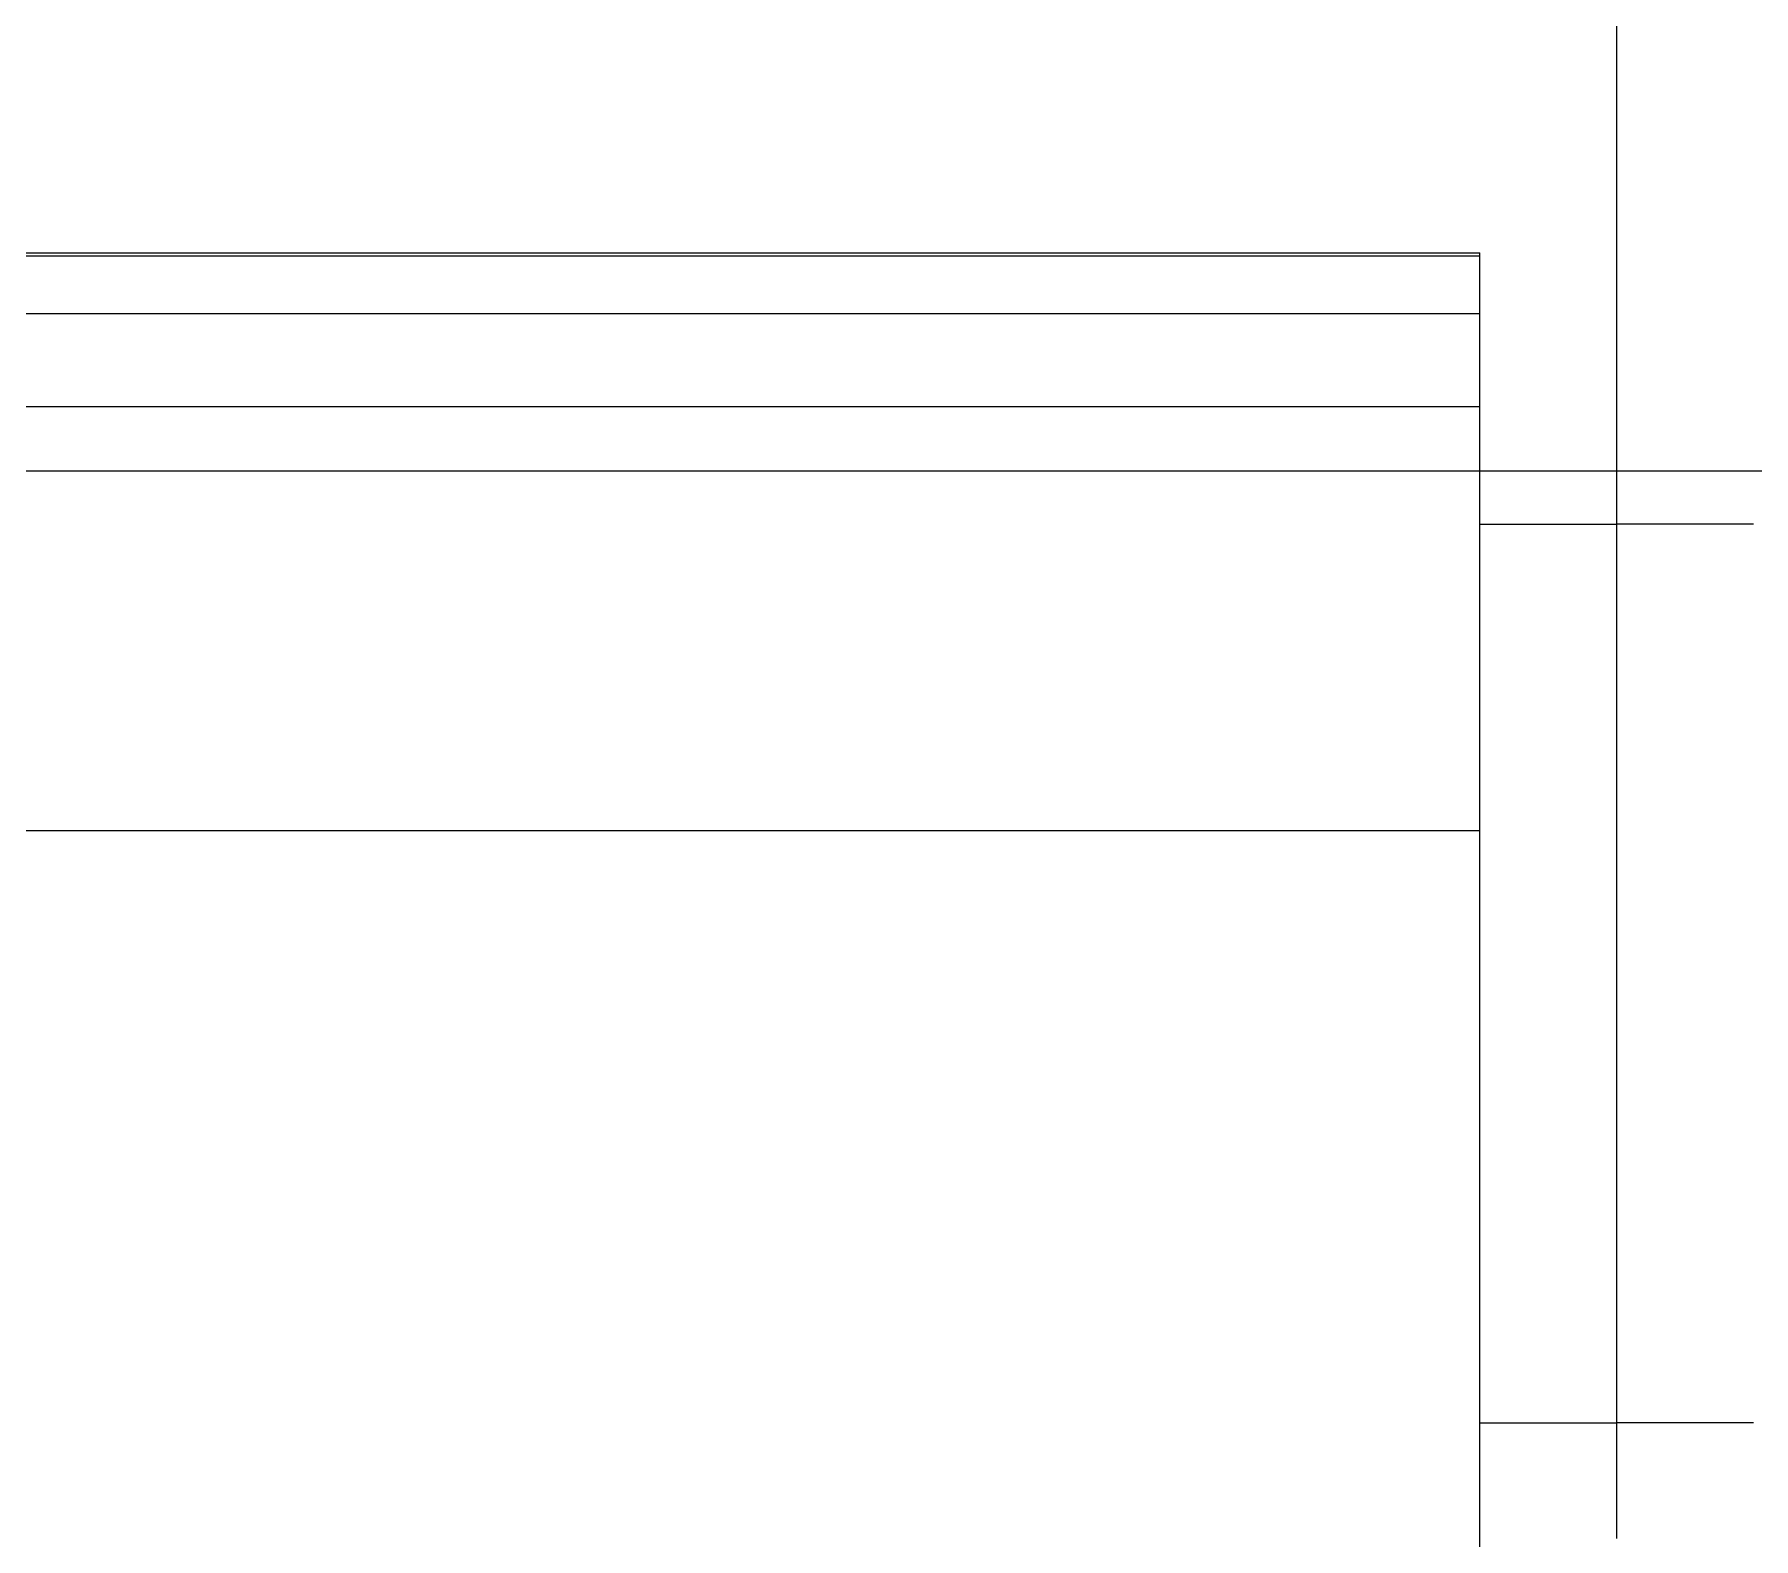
# Model space of a CAD drawing. Header units: millimetres. Extents: x -46169 to 237885, y -84465 to 18123.
# Drawn here: x 117456.6 to 117764.2, y -80473.6 to -80204.5 of the extents above; entities that cross this region are included whole.
import ezdxf

# ---------------------------------------------------------------- set-up
doc = ezdxf.new("R2010")
doc.units = ezdxf.units.MM
doc.header["$MEASUREMENT"] = 0
doc.linetypes.add('Wipeout_Contour', pattern=[1000, 0, -1000])
doc.layers.add('0_Pen_No__85', color=8, linetype='Continuous', lineweight=20)
doc.layers.add('New_A-35-M_FFE_Fixed_Pen_No__1', color=7, linetype='Continuous', lineweight=13)
doc.layers.add('New_A-25-M_Wall_Ext', color=7, linetype='Continuous')
doc.layers.add('New_A-35-M_FFE_Fixed', color=7, linetype='Continuous')

# ---------------------------------------------------------------- blocks, each defined once
blk = doc.blocks.new('Section Elem_2_2', base_point=(64459.15, -84332.61))
at = {"color": 254, "linetype": 'Wipeout_Contour', "lineweight": 0, "ltscale": 863243.063228}
blk.add_wipeout([(116728.38, -78182.61), (116728.38, -79726.43), (121319.73, -79726.43), (121319.73, -80282.61), (121879.36, -80282.61), (121879.36, -78182.61)], dxfattribs=at).dxf.layer = 'New_A-25-M_Wall_Ext'
blk = doc.blocks.new('Section Elem_28_2', base_point=(64459.15, -84332.61))
at = {"color": 254, "linetype": 'Wipeout_Contour', "lineweight": 0, "ltscale": 570005.664236}
blk.add_wipeout([(117764.23, -80249.35), (117739.73, -80249.35), (117739.73, -80263.87), (117764.23, -80263.87)], dxfattribs=at).dxf.layer = 'New_A-35-M_FFE_Fixed'
at = {"color": 254, "linetype": 'Wipeout_Contour', "lineweight": 0, "ltscale": 570107.249229}
blk.add_wipeout([(117739.73, -80311.28), (117764.23, -80311.28), (117764.23, -80292.11), (117739.73, -80292.11)], dxfattribs=at).dxf.layer = 'New_A-35-M_FFE_Fixed'
at = {"color": 254, "linetype": 'Wipeout_Contour', "lineweight": 0, "ltscale": 570241.561125}
blk.add_wipeout([(117739.73, -80371.46), (117764.23, -80371.46), (117764.23, -80351.09), (117739.73, -80351.09)], dxfattribs=at).dxf.layer = 'New_A-35-M_FFE_Fixed'
at = {"color": 254, "linetype": 'Wipeout_Contour', "lineweight": 0, "ltscale": 570333.878383}
blk.add_wipeout([(117739.73, -80412.46), (117764.23, -80412.46), (117764.23, -80391.97), (117739.73, -80391.97)], dxfattribs=at).dxf.layer = 'New_A-35-M_FFE_Fixed'
at = {"color": 254, "linetype": 'Wipeout_Contour', "lineweight": 0, "ltscale": 570487.049717}
blk.add_wipeout([(117739.73, -80466.62), (117739.73, -80473.58), (117764.23, -80473.58), (117764.23, -80466.62)], dxfattribs=at).dxf.layer = 'New_A-35-M_FFE_Fixed'
at = {"color": 254, "linetype": 'Wipeout_Contour', "lineweight": 0, "ltscale": 1141694.472562272}
blk.add_wipeout([(117739.73, -80234.61), (117739.73, -80249.35), (117764.23, -80249.35), (117764.23, -80243.61), (118265.23, -80243.61), (118265.23, -80249.35), (118289.73, -80249.35), (118289.73, -80234.61)], dxfattribs=at).dxf.layer = 'New_A-35-M_FFE_Fixed'
at = {"color": 254, "linetype": 'Wipeout_Contour', "lineweight": 0, "ltscale": 570038.080362}
blk.add_wipeout([(117764.23, -80263.87), (117739.73, -80263.87), (117739.73, -80278.13), (117764.23, -80278.13)], dxfattribs=at).dxf.layer = 'New_A-35-M_FFE_Fixed'
at = {"color": 254, "linetype": 'Wipeout_Contour', "lineweight": 0, "ltscale": 570151.058274}
blk.add_wipeout([(117764.23, -80311.28), (117739.73, -80311.28), (117739.73, -80330.99), (117764.23, -80330.99)], dxfattribs=at).dxf.layer = 'New_A-35-M_FFE_Fixed'
at = {"color": 254, "linetype": 'Wipeout_Contour', "lineweight": 0, "ltscale": 570287.647396}
blk.add_wipeout([(117739.73, -80371.46), (117739.73, -80391.97), (117764.23, -80391.97), (117764.23, -80371.46)], dxfattribs=at).dxf.layer = 'New_A-35-M_FFE_Fixed'
at = {"color": 254, "linetype": 'Wipeout_Contour', "lineweight": 0, "ltscale": 570471.402267}
blk.add_wipeout([(117739.73, -80466.62), (117764.23, -80466.62), (117764.23, -80459.71), (117739.73, -80459.71)], dxfattribs=at).dxf.layer = 'New_A-35-M_FFE_Fixed'
at = {"color": 254, "linetype": 'Wipeout_Contour', "lineweight": 0, "ltscale": 570808.47626}
blk.add_wipeout([(117739.73, -80234.61), (118289.73, -80234.61), (118289.73, -80219.66), (117739.73, -80219.66)], dxfattribs=at).dxf.layer = 'New_A-35-M_FFE_Fixed'
at = {"color": 254, "linetype": 'Wipeout_Contour', "lineweight": 0, "ltscale": 570069.896606}
blk.add_wipeout([(117739.73, -80292.11), (117764.23, -80292.11), (117764.23, -80278.13), (117739.73, -80278.13)], dxfattribs=at).dxf.layer = 'New_A-35-M_FFE_Fixed'
at = {"color": 254, "linetype": 'Wipeout_Contour', "lineweight": 0, "ltscale": 570195.929299}
blk.add_wipeout([(117739.73, -80351.09), (117764.23, -80351.09), (117764.23, -80330.99), (117739.73, -80330.99)], dxfattribs=at).dxf.layer = 'New_A-35-M_FFE_Fixed'
at = {"color": 254, "linetype": 'Wipeout_Contour', "lineweight": 0, "ltscale": 570455.888624}
blk.add_wipeout([(117739.73, -80459.71), (117764.23, -80459.71), (117764.23, -80452.87), (117739.73, -80452.87)], dxfattribs=at).dxf.layer = 'New_A-35-M_FFE_Fixed'
at = {"layer": 'New_A-35-M_FFE_Fixed_Pen_No__1', "linetype": 'Continuous'}
blk.add_line((117764.23, -80292.11), (117739.73, -80292.11), dxfattribs=at)
at = {"color": 254, "linetype": 'Wipeout_Contour', "lineweight": 0, "ltscale": 570774.668329}
blk.add_wipeout([(117739.73, -80219.66), (118289.73, -80219.66), (118289.73, -80204.54), (117739.73, -80204.54)], dxfattribs=at).dxf.layer = 'New_A-35-M_FFE_Fixed'
at = {"color": 254, "linetype": 'Wipeout_Contour', "lineweight": 0, "ltscale": 570425.532536}
blk.add_wipeout([(117739.73, -80452.87), (117764.23, -80452.87), (117764.23, -80432.81), (117739.73, -80432.81)], dxfattribs=at).dxf.layer = 'New_A-35-M_FFE_Fixed'
at = {"layer": 'New_A-35-M_FFE_Fixed_Pen_No__1', "linetype": 'Continuous'}
blk.add_line((117764.23, -80452.87), (117739.73, -80452.87), dxfattribs=at)
at = {"color": 254, "linetype": 'Wipeout_Contour', "lineweight": 0, "ltscale": 570379.943375}
blk.add_wipeout([(117739.73, -80412.46), (117739.73, -80432.81), (117764.23, -80432.81), (117764.23, -80412.46)], dxfattribs=at).dxf.layer = 'New_A-35-M_FFE_Fixed'
blk = doc.blocks.new('Section Elem_29_2', base_point=(64459.15, -84332.61))
at = {"color": 254, "linetype": 'Wipeout_Contour', "lineweight": 0, "ltscale": 568922.229229}
blk.add_wipeout([(117189.73, -80189.27), (117189.73, -80204.54), (117739.73, -80204.54), (117739.73, -80189.27)], dxfattribs=at).dxf.layer = 'New_A-35-M_FFE_Fixed'
at = {"color": 254, "linetype": 'Wipeout_Contour', "lineweight": 0, "ltscale": 569028.115561}
blk.add_wipeout([(117715.23, -80243.61), (117214.23, -80243.61), (117214.23, -80244.13), (117715.23, -80244.13)], dxfattribs=at).dxf.layer = 'New_A-35-M_FFE_Fixed'
at = {"color": 254, "linetype": 'Wipeout_Contour', "lineweight": 0, "ltscale": 569053.086269}
blk.add_wipeout([(117715.23, -80254.45), (117214.23, -80254.45), (117214.23, -80255.42), (117715.23, -80255.42)], dxfattribs=at).dxf.layer = 'New_A-35-M_FFE_Fixed'
at = {"color": 254, "linetype": 'Wipeout_Contour', "lineweight": 0, "ltscale": 569080.412144}
blk.add_wipeout([(117715.23, -80265.7), (117214.23, -80265.7), (117214.23, -80268.38), (117715.23, -80268.38)], dxfattribs=at).dxf.layer = 'New_A-35-M_FFE_Fixed'
at = {"color": 254, "linetype": 'Wipeout_Contour', "lineweight": 0, "ltscale": 854245.128093}
blk.add_wipeout([(117715.23, -80346.96), (117214.23, -80346.96), (117214.23, -80503.33), (117244.23, -80503.33), (117685.23, -80503.33), (117715.23, -80503.33)], dxfattribs=at).dxf.layer = 'New_A-35-M_FFE_Fixed'
at = {"color": 254, "linetype": 'Wipeout_Contour', "lineweight": 0, "ltscale": 569059.358283}
blk.add_wipeout([(117715.23, -80256.82), (117214.23, -80256.82), (117214.23, -80258.61), (117715.23, -80258.61)], dxfattribs=at).dxf.layer = 'New_A-35-M_FFE_Fixed'
at = {"color": 254, "linetype": 'Wipeout_Contour', "lineweight": 0, "ltscale": 569175.167859}
blk.add_wipeout([(117214.23, -80271.08), (117214.23, -80346.96), (117715.23, -80346.96), (117715.23, -80271.08)], dxfattribs=at).dxf.layer = 'New_A-35-M_FFE_Fixed'
at = {"color": 254, "linetype": 'Wipeout_Contour', "lineweight": 0, "ltscale": 570160.617594}
blk.add_wipeout([(117739.73, -80351.09), (117715.23, -80351.09), (117715.23, -80371.46), (117739.73, -80371.46)], dxfattribs=at).dxf.layer = 'New_A-35-M_FFE_Fixed'
at = {"color": 254, "linetype": 'Wipeout_Contour', "lineweight": 0, "ltscale": 570252.947957}
blk.add_wipeout([(117739.73, -80391.97), (117715.23, -80391.97), (117715.23, -80412.46), (117739.73, -80412.46)], dxfattribs=at).dxf.layer = 'New_A-35-M_FFE_Fixed'
at = {"color": 254, "linetype": 'Wipeout_Contour', "lineweight": 0, "ltscale": 570406.14102}
blk.add_wipeout([(117739.73, -80466.62), (117715.23, -80466.62), (117715.23, -80473.58), (117739.73, -80473.58)], dxfattribs=at).dxf.layer = 'New_A-35-M_FFE_Fixed'
at = {"color": 254, "linetype": 'Wipeout_Contour', "lineweight": 0, "ltscale": 569055.754976}
blk.add_wipeout([(117214.23, -80255.42), (117214.23, -80256.82), (117715.23, -80256.82), (117715.23, -80255.42)], dxfattribs=at).dxf.layer = 'New_A-35-M_FFE_Fixed'
at = {"color": 254, "linetype": 'Wipeout_Contour', "lineweight": 0, "ltscale": 569063.779377}
blk.add_wipeout([(117715.23, -80258.61), (117214.23, -80258.61), (117214.23, -80260.74), (117715.23, -80260.74)], dxfattribs=at).dxf.layer = 'New_A-35-M_FFE_Fixed'
at = {"color": 254, "linetype": 'Wipeout_Contour', "lineweight": 0, "ltscale": 569086.479724}
blk.add_wipeout([(117715.23, -80268.38), (117214.23, -80268.38), (117214.23, -80271.08), (117715.23, -80271.08)], dxfattribs=at).dxf.layer = 'New_A-35-M_FFE_Fixed'
at = {"color": 254, "linetype": 'Wipeout_Contour', "lineweight": 0, "ltscale": 570026.286615}
blk.add_wipeout([(117739.73, -80292.11), (117715.23, -80292.11), (117715.23, -80311.28), (117739.73, -80311.28)], dxfattribs=at).dxf.layer = 'New_A-35-M_FFE_Fixed'
at = {"color": 254, "linetype": 'Wipeout_Contour', "lineweight": 0, "ltscale": 570206.710382}
blk.add_wipeout([(117739.73, -80371.46), (117715.23, -80371.46), (117715.23, -80391.97), (117739.73, -80391.97)], dxfattribs=at).dxf.layer = 'New_A-35-M_FFE_Fixed'
at = {"color": 254, "linetype": 'Wipeout_Contour', "lineweight": 0, "ltscale": 570390.491354}
blk.add_wipeout([(117739.73, -80459.71), (117715.23, -80459.71), (117715.23, -80466.62), (117739.73, -80466.62)], dxfattribs=at).dxf.layer = 'New_A-35-M_FFE_Fixed'
at = {"layer": 'New_A-35-M_FFE_Fixed_Pen_No__1', "linetype": 'Continuous'}
for p, q in [((117739.73, -80391.97), (117739.73, -80371.46)), ((117739.73, -80473.58), (117739.73, -80466.62))]:
    blk.add_line(p, q, dxfattribs=at)
at = {"color": 254, "linetype": 'Wipeout_Contour', "lineweight": 0, "ltscale": 569040.351767}
blk.add_wipeout([(117214.23, -80244.13), (117214.23, -80254.45), (117715.23, -80254.45), (117715.23, -80244.13)], dxfattribs=at).dxf.layer = 'New_A-35-M_FFE_Fixed'
at = {"color": 254, "linetype": 'Wipeout_Contour', "lineweight": 0, "ltscale": 569068.874936}
blk.add_wipeout([(117715.23, -80260.74), (117214.23, -80260.74), (117214.23, -80263.13), (117715.23, -80263.13)], dxfattribs=at).dxf.layer = 'New_A-35-M_FFE_Fixed'
at = {"color": 254, "linetype": 'Wipeout_Contour', "lineweight": 0, "ltscale": 570070.101881}
blk.add_wipeout([(117739.73, -80311.28), (117715.23, -80311.28), (117715.23, -80330.99), (117739.73, -80330.99)], dxfattribs=at).dxf.layer = 'New_A-35-M_FFE_Fixed'
at = {"color": 254, "linetype": 'Wipeout_Contour', "lineweight": 0, "ltscale": 570374.975508}
blk.add_wipeout([(117739.73, -80452.87), (117715.23, -80452.87), (117715.23, -80459.71), (117739.73, -80459.71)], dxfattribs=at).dxf.layer = 'New_A-35-M_FFE_Fixed'
at = {"layer": 'New_A-35-M_FFE_Fixed_Pen_No__1', "linetype": 'Continuous'}
blk.add_line((117739.73, -80466.62), (117739.73, -80459.71), dxfattribs=at)
at = {"color": 254, "linetype": 'Wipeout_Contour', "lineweight": 0, "ltscale": 569074.479765}
blk.add_wipeout([(117715.23, -80263.13), (117214.23, -80263.13), (117214.23, -80265.7), (117715.23, -80265.7)], dxfattribs=at).dxf.layer = 'New_A-35-M_FFE_Fixed'
at = {"color": 254, "linetype": 'Wipeout_Contour', "lineweight": 0, "ltscale": 712637.519611}
blk.add_wipeout([(117715.23, -80330.99), (117715.23, -80346.96), (117715.23, -80351.09), (117739.73, -80351.09), (117739.73, -80330.99)], dxfattribs=at).dxf.layer = 'New_A-35-M_FFE_Fixed'
at = {"color": 254, "linetype": 'Wipeout_Contour', "lineweight": 0, "ltscale": 570344.615102}
blk.add_wipeout([(117739.73, -80432.81), (117715.23, -80432.81), (117715.23, -80452.87), (117739.73, -80452.87)], dxfattribs=at).dxf.layer = 'New_A-35-M_FFE_Fixed'
at = {"layer": 'New_A-35-M_FFE_Fixed_Pen_No__1', "linetype": 'Continuous'}
for p, q in [((117739.73, -80330.99), (117739.73, -80311.28)), ((117739.73, -80351.09), (117739.73, -80330.99)), ((117214.23, -80346.96), (117715.23, -80346.96)), ((117739.73, -80371.46), (117739.73, -80351.09)), ((117715.23, -80452.87), (117739.73, -80452.87)), ((117739.73, -80459.71), (117739.73, -80452.87))]:
    blk.add_line(p, q, dxfattribs=at)
at = {"color": 254, "linetype": 'Wipeout_Contour', "lineweight": 0, "ltscale": 712392.198045}
blk.add_wipeout([(117739.73, -80249.35), (117715.23, -80249.35), (117715.23, -80250.05), (117715.23, -80263.87), (117739.73, -80263.87)], dxfattribs=at).dxf.layer = 'New_A-35-M_FFE_Fixed'
at = {"color": 254, "linetype": 'Wipeout_Contour', "lineweight": 0, "ltscale": 570299.019485}
blk.add_wipeout([(117739.73, -80412.46), (117715.23, -80412.46), (117715.23, -80432.81), (117739.73, -80432.81)], dxfattribs=at).dxf.layer = 'New_A-35-M_FFE_Fixed'
at = {"layer": 'New_A-35-M_FFE_Fixed_Pen_No__1', "linetype": 'Continuous'}
for p, q in [((117214.23, -80254.45), (117715.23, -80254.45)), ((117715.23, -80255.42), (117715.23, -80254.45)), ((117715.23, -80256.82), (117715.23, -80255.42)), ((117715.23, -80258.61), (117715.23, -80256.82)), ((117715.23, -80260.74), (117715.23, -80258.61)), ((117715.23, -80503.33), (117715.23, -80346.96)), ((117739.73, -80412.46), (117739.73, -80391.97)), ((117739.73, -80432.81), (117739.73, -80412.46)), ((117739.73, -80452.87), (117739.73, -80432.81))]:
    blk.add_line(p, q, dxfattribs=at)
at = {"color": 254, "linetype": 'Wipeout_Contour', "lineweight": 0, "ltscale": 1422573.1254345}
blk.add_wipeout([(117189.73, -80249.35), (117214.23, -80249.35), (117214.23, -80244.13), (117214.23, -80243.61), (117715.23, -80243.61), (117715.23, -80244.13), (117715.23, -80249.35), (117739.73, -80249.35), (117739.73, -80234.61), (117189.73, -80234.61)], dxfattribs=at).dxf.layer = 'New_A-35-M_FFE_Fixed'
at = {"color": 254, "linetype": 'Wipeout_Contour', "lineweight": 0, "ltscale": 712433.483713}
blk.add_wipeout([(117739.73, -80263.87), (117715.23, -80263.87), (117715.23, -80265.7), (117715.23, -80278.13), (117739.73, -80278.13)], dxfattribs=at).dxf.layer = 'New_A-35-M_FFE_Fixed'
at = {"layer": 'New_A-35-M_FFE_Fixed_Pen_No__1', "linetype": 'Continuous'}
for p, q in [((117214.23, -80243.61), (117715.23, -80243.61)), ((117715.23, -80244.13), (117715.23, -80243.61)), ((117214.23, -80244.13), (117715.23, -80244.13)), ((117715.23, -80254.45), (117715.23, -80244.13)), ((117739.73, -80263.87), (117739.73, -80249.35)), ((117715.23, -80263.13), (117715.23, -80260.74)), ((117715.23, -80265.7), (117715.23, -80263.13)), ((117715.23, -80268.38), (117715.23, -80265.7)), ((117715.23, -80271.08), (117715.23, -80268.38)), ((117214.23, -80271.08), (117715.23, -80271.08))]:
    blk.add_line(p, q, dxfattribs=at)
at = {"color": 254, "linetype": 'Wipeout_Contour', "lineweight": 0, "ltscale": 568990.421217}
blk.add_wipeout([(117739.73, -80234.61), (117739.73, -80219.66), (117189.73, -80219.66), (117189.73, -80234.61)], dxfattribs=at).dxf.layer = 'New_A-35-M_FFE_Fixed'
at = {"color": 254, "linetype": 'Wipeout_Contour', "lineweight": 0, "ltscale": 569988.928672}
blk.add_wipeout([(117715.23, -80292.11), (117739.73, -80292.11), (117739.73, -80278.13), (117715.23, -80278.13)], dxfattribs=at).dxf.layer = 'New_A-35-M_FFE_Fixed'
at = {"layer": 'New_A-35-M_FFE_Fixed_Pen_No__1', "linetype": 'Continuous'}
for p, q in [((117739.73, -80249.35), (117739.73, -80234.61)), ((117739.73, -80278.13), (117739.73, -80263.87)), ((117715.23, -80346.96), (117715.23, -80271.08)), ((117739.73, -80292.11), (117739.73, -80278.13)), ((117715.23, -80292.11), (117739.73, -80292.11)), ((117739.73, -80311.28), (117739.73, -80292.11))]:
    blk.add_line(p, q, dxfattribs=at)
at = {"color": 254, "linetype": 'Wipeout_Contour', "lineweight": 0, "ltscale": 568956.505253}
blk.add_wipeout([(117189.73, -80219.66), (117739.73, -80219.66), (117739.73, -80204.54), (117189.73, -80204.54)], dxfattribs=at).dxf.layer = 'New_A-35-M_FFE_Fixed'
at = {"layer": 'New_A-35-M_FFE_Fixed_Pen_No__1', "linetype": 'Continuous'}
for p, q in [((117739.73, -80204.54), (117739.73, -80189.27)), ((117739.73, -80219.66), (117739.73, -80204.54)), ((117739.73, -80234.61), (117739.73, -80219.66))]:
    blk.add_line(p, q, dxfattribs=at)
blk = doc.blocks.new('I-05 Lecture Theatre Elevation_STORY_MARKER', base_point=(64459.15, -84332.61))
at = {"layer": '0_Pen_No__85', "linetype": 'Continuous'}
blk.add_line((109406.88, -80282.61), (122222.29, -80282.61), dxfattribs=at)

msp = doc.modelspace()

# ---------------------------------------------------------------- block references
at = {"layer": 'New_A-25-M_Wall_Ext'}
msp.add_blockref('Section Elem_2_2', (64459.15, -84332.61), dxfattribs=at)

# ---------------------------------------------------------------- next in the draw order: block references
at = {"layer": 'New_A-35-M_FFE_Fixed'}
msp.add_blockref('Section Elem_28_2', (64459.15, -84332.61), dxfattribs=at)

# ---------------------------------------------------------------- next in the draw order: block references
msp.add_blockref('Section Elem_29_2', (64459.15, -84332.61), dxfattribs=at)

# ---------------------------------------------------------------- next in the draw order: block references
at = {"linetype": 'Continuous', "lineweight": 0}
msp.add_blockref('I-05 Lecture Theatre Elevation_STORY_MARKER', (64459.15, -84332.61), dxfattribs=at)

doc.saveas('drawing.dxf')
